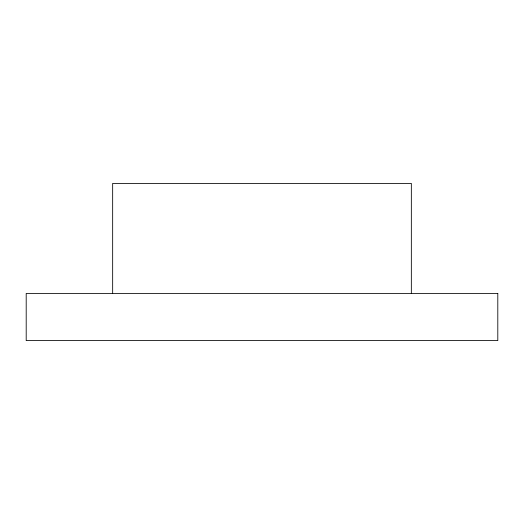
<?xml version="1.0" encoding="UTF-8"?>
<svg xmlns="http://www.w3.org/2000/svg" width="524" height="524" viewBox="0 0 524 524"><rect width="100%" height="100%" fill="white"/><g stroke="black" fill="none" stroke-linecap="round" stroke-linejoin="round"><path stroke-width="0.79" d="M411.34 293.44L411.34 183.4L112.66 183.4L112.66 293.44M497.8 293.44L26.2 293.44L26.2 340.6L497.8 340.6L497.8 293.44"/></g></svg>
